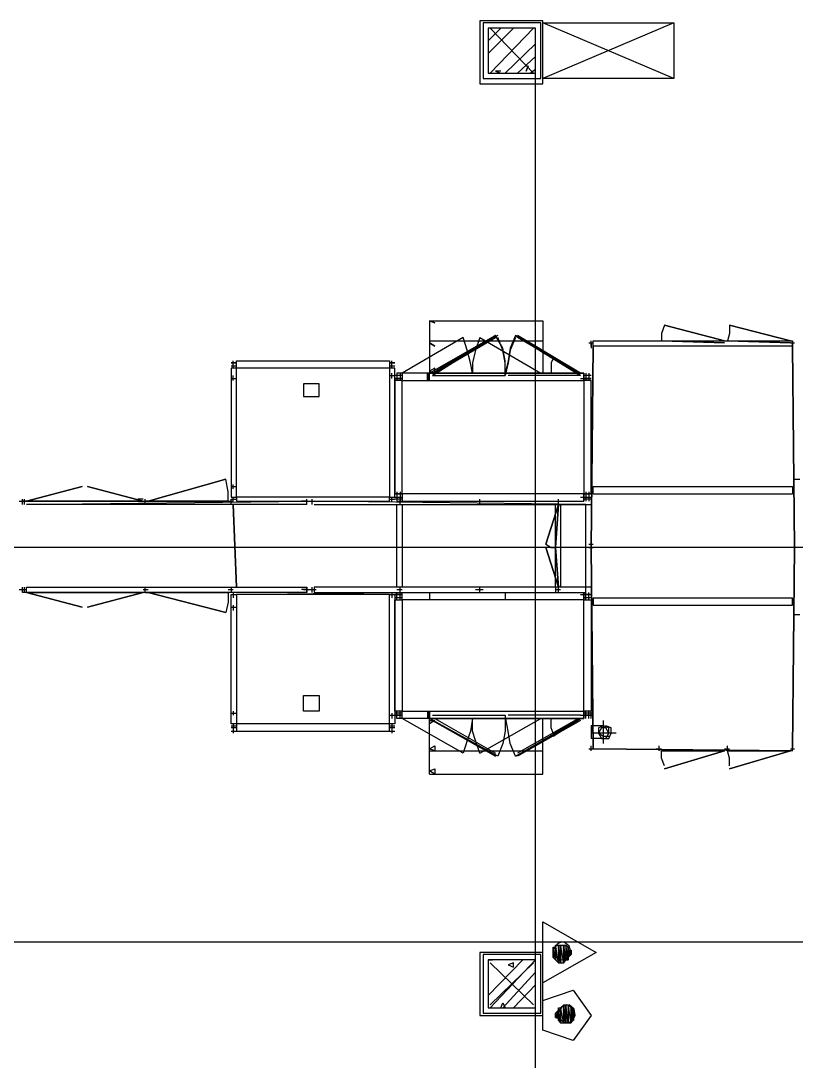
# Model space of a CAD drawing. Header units: millimetres. Extents: x 5 to 415, y 48 to 251.
# Drawn here: x 307.1 to 320.14, y 132.76 to 150.25 of the extents above; entities that cross this region are included whole.
import ezdxf

# ---------------------------------------------------------------- set-up
doc = ezdxf.new("R2010")
doc.units = ezdxf.units.MM
doc.layers.add('H', color=7, linetype='Continuous')
doc.layers.add('P', color=7, linetype='Continuous')

msp = doc.modelspace()

# ---------------------------------------------------------------- hatches: boundary and pattern name
at = {"layer": 'H', "linetype": 'Continuous'}
for points in [[(316.142, 134.408), (316.107, 134.444), (316.107, 134.708), (316.142, 134.708), (316.142, 134.408)], [(316.142, 134.408), (316.142, 134.708), (316.195, 134.708), (316.195, 134.408), (316.142, 134.408)], [(316.195, 134.408), (316.195, 134.708), (316.23, 134.708), (316.23, 134.408), (316.195, 134.408)], [(316.265, 134.444), (316.23, 134.408), (316.23, 134.708), (316.265, 134.708), (316.265, 134.444)], [(316.265, 134.444), (316.265, 134.708), (316.318, 134.673), (316.318, 134.444), (316.265, 134.444)], [(316.107, 134.444), (316.054, 134.497), (316.054, 134.673), (316.107, 134.673), (316.107, 134.444)], [(316.353, 134.532), (316.318, 134.497), (316.318, 134.62), (316.353, 134.62), (316.353, 134.532)], [(316.195, 133.385), (316.142, 133.438), (316.142, 133.65), (316.195, 133.65), (316.195, 133.385)], [(316.195, 133.385), (316.195, 133.65), (316.23, 133.685), (316.23, 133.385), (316.195, 133.385)], [(316.23, 133.385), (316.23, 133.685), (316.265, 133.685), (316.265, 133.385), (316.23, 133.385)], [(316.265, 133.385), (316.265, 133.685), (316.318, 133.685), (316.318, 133.385), (316.265, 133.385)], [(316.318, 133.385), (316.318, 133.685), (316.353, 133.65), (316.353, 133.385), (316.318, 133.385)], [(316.353, 133.438), (316.353, 133.65), (316.406, 133.615), (316.406, 133.438), (316.353, 133.438)], [(316.107, 133.473), (316.107, 133.562), (316.142, 133.615), (316.142, 133.473), (316.107, 133.473)]]:
    msp.add_hatch(color=256, dxfattribs=at).paths.add_polyline_path(points)

# ---------------------------------------------------------------- linework, layer by layer
at = {"layer": 'P'}
for points in [[(314.819, 150.248), (314.819, 149.19)], [(315.877, 150.248), (314.819, 150.248)], [(314.872, 150.213), (314.872, 149.278)], [(315.842, 150.213), (314.872, 150.213)], [(314.96, 149.913), (315.172, 150.125)], [(314.96, 149.701), (315.383, 150.125)], [(314.96, 150.125), (314.96, 149.366)], [(315.754, 150.125), (314.96, 150.125)], [(315.718, 149.366), (314.995, 150.125)], [(314.995, 149.366), (315.718, 150.125)], [(315.754, 149.366), (315.754, 150.125)], [(315.842, 149.278), (315.842, 150.213)], [(315.877, 149.19), (315.877, 150.248)], [(315.877, 149.278), (315.877, 150.213)], [(315.877, 150.213), (318.082, 150.213)], [(318.082, 149.278), (315.877, 150.213)], [(318.082, 150.213), (315.877, 149.278)], [(318.082, 150.213), (318.082, 149.278)], [(315.242, 149.366), (315.754, 149.86)], [(315.454, 149.366), (315.754, 149.648)], [(315.172, 149.401), (315.083, 149.401)], [(315.083, 149.401), (315.172, 149.366)], [(315.63, 149.49), (315.595, 149.401)], [(315.595, 149.401), (315.63, 149.49)], [(315.666, 149.366), (315.754, 149.437)], [(314.872, 149.278), (315.842, 149.278)], [(314.96, 149.366), (315.754, 149.366)], [(315.754, 134.461), (315.754, 149.366)], [(318.082, 149.278), (315.877, 149.278)], [(314.819, 149.19), (315.877, 149.19)], [(313.972, 145.203), (315.877, 145.203)], [(313.972, 145.203), (313.972, 144.868)], [(313.972, 145.203), (314.06, 145.168)], [(314.06, 145.168), (313.972, 145.203)], [(315.877, 145.203), (315.877, 144.868)], [(317.923, 145.133), (317.87, 144.992)], [(317.923, 145.133), (318.929, 144.868)], [(318.929, 144.868), (317.923, 145.133)], [(319.017, 145.133), (320.04, 144.868)], [(320.04, 144.868), (319.017, 145.133)], [(319.017, 145.133), (319.017, 144.992)], [(314.537, 144.921), (313.514, 144.321)], [(314.537, 144.921), (313.514, 144.321)], [(315.119, 144.956), (313.972, 144.321)], [(315.083, 144.956), (313.972, 144.321)], [(313.972, 144.868), (315.877, 144.868)], [(313.972, 144.868), (313.972, 144.321)], [(314.025, 144.321), (315.083, 144.956)], [(315.083, 144.956), (314.025, 144.286)], [(314.025, 144.286), (315.083, 144.956)], [(314.06, 144.321), (315.083, 144.921)], [(314.607, 144.709), (314.537, 144.921)], [(314.819, 144.921), (314.748, 144.709)], [(314.819, 144.921), (315.842, 144.321)], [(314.819, 144.921), (315.842, 144.321)], [(315.207, 144.745), (315.083, 144.956)], [(315.207, 144.709), (315.119, 144.921)], [(315.419, 144.956), (315.33, 144.745)], [(315.419, 144.921), (315.33, 144.709)], [(315.419, 144.956), (316.512, 144.321)], [(315.419, 144.956), (316.512, 144.321)], [(315.419, 144.956), (316.512, 144.286)], [(316.512, 144.286), (315.419, 144.956)], [(316.512, 144.321), (315.454, 144.956)], [(316.477, 144.321), (315.454, 144.921)], [(315.877, 144.868), (315.877, 144.321)], [(316.689, 144.78), (316.689, 144.868)], [(316.689, 144.78), (316.689, 144.868)], [(316.724, 144.78), (316.724, 144.868)], [(316.724, 144.868), (320.075, 144.868)], [(317.87, 144.992), (317.87, 144.868)], [(317.87, 144.868), (318.929, 144.833)], [(318.929, 144.833), (317.87, 144.868)], [(318.929, 144.868), (318.841, 144.868)], [(319.017, 144.992), (318.982, 144.868)], [(318.982, 144.868), (320.04, 144.833)], [(320.04, 144.833), (318.982, 144.868)], [(320.075, 144.78), (320.075, 144.868)], [(320.075, 144.868), (320.075, 144.78)], [(320.075, 144.78), (320.075, 144.868)], [(313.972, 144.833), (314.06, 144.78)], [(314.06, 144.78), (313.972, 144.833)], [(314.66, 144.498), (314.607, 144.709)], [(314.748, 144.709), (314.695, 144.498)], [(315.242, 144.533), (315.207, 144.745)], [(315.242, 144.498), (315.207, 144.709)], [(315.33, 144.745), (315.295, 144.533)], [(315.33, 144.709), (315.295, 144.498)], [(316.653, 144.833), (316.724, 144.833)], [(316.653, 144.833), (316.724, 144.833)], [(316.689, 144.833), (316.689, 144.745)], [(316.689, 141.393), (316.724, 144.78)], [(316.724, 144.78), (316.689, 141.393)], [(320.075, 144.78), (316.724, 144.78)], [(320.04, 144.833), (320.111, 144.833)], [(320.04, 144.833), (320.111, 144.833)], [(320.111, 141.393), (320.075, 144.78)], [(320.075, 144.78), (320.111, 141.393)], [(310.638, 144.498), (310.727, 144.498)], [(310.727, 144.498), (310.638, 144.498)], [(310.674, 144.41), (310.674, 144.533)], [(310.727, 144.41), (310.727, 144.533)], [(310.727, 144.533), (313.302, 144.533)], [(313.302, 144.533), (313.302, 144.41)], [(313.302, 144.498), (313.39, 144.498)], [(313.39, 144.498), (313.302, 144.498)], [(313.337, 144.41), (313.337, 144.533)], [(314.695, 144.321), (314.66, 144.498)], [(314.695, 144.498), (314.695, 144.321)], [(315.295, 144.533), (315.242, 144.321)], [(315.242, 144.321), (315.242, 144.533)], [(315.295, 144.498), (315.242, 144.286)], [(315.242, 144.286), (315.242, 144.498)], [(316.054, 144.568), (316.018, 144.498)], [(316.018, 144.498), (316.018, 144.41)], [(316.054, 144.568), (316.512, 144.321)], [(316.054, 144.568), (316.512, 144.321)], [(310.638, 144.445), (310.727, 144.445)], [(310.727, 144.41), (310.638, 144.41)], [(310.638, 144.41), (310.638, 142.24)], [(310.727, 142.24), (310.727, 144.41)], [(313.302, 144.41), (310.727, 144.41)], [(313.302, 144.445), (313.39, 144.445)], [(313.39, 144.41), (313.302, 144.41)], [(313.302, 144.41), (313.302, 142.24)], [(313.337, 144.233), (313.337, 144.321)], [(313.39, 142.24), (313.39, 144.41)], [(313.425, 144.321), (313.425, 144.198)], [(313.425, 144.321), (313.425, 144.198)], [(313.514, 144.321), (313.425, 144.321)], [(313.478, 144.321), (313.478, 144.198)], [(313.514, 144.321), (313.514, 144.198)], [(316.565, 144.321), (313.514, 144.321)], [(314.695, 144.321), (313.514, 144.321)], [(314.695, 144.321), (313.514, 144.321)], [(313.937, 144.198), (313.937, 144.321)], [(313.937, 144.321), (313.972, 144.198)], [(313.972, 144.198), (313.937, 144.321)], [(313.937, 144.198), (313.972, 144.321)], [(314.06, 144.41), (313.972, 144.357)], [(313.972, 144.357), (314.06, 144.321)], [(315.242, 144.321), (313.972, 144.321)], [(313.972, 144.198), (313.972, 144.321)], [(313.972, 144.321), (315.877, 144.321)], [(314.025, 144.321), (315.242, 144.321)], [(315.242, 144.321), (314.025, 144.321)], [(314.06, 144.321), (314.06, 144.41)], [(314.695, 144.321), (315.877, 144.321)], [(314.695, 144.321), (315.877, 144.321)], [(315.242, 144.321), (316.565, 144.321)], [(315.242, 144.321), (316.512, 144.321)], [(316.512, 144.321), (315.295, 144.321)], [(315.877, 144.321), (315.807, 144.321)], [(316.018, 144.41), (316.018, 144.321)], [(316.018, 144.321), (316.565, 144.321)], [(316.018, 144.321), (316.565, 144.321)], [(316.565, 144.198), (316.565, 144.321)], [(316.565, 144.321), (316.565, 144.198)], [(316.6, 144.321), (316.6, 144.198)], [(316.653, 144.321), (316.653, 144.198)], [(310.638, 144.233), (310.727, 144.233)], [(310.674, 144.198), (310.674, 144.286)], [(312.12, 144.145), (311.856, 144.145)], [(311.856, 144.145), (311.856, 143.933)], [(312.12, 143.933), (312.12, 144.145)], [(313.302, 144.286), (313.39, 144.286)], [(313.514, 144.286), (313.39, 144.286)], [(313.514, 144.233), (313.39, 144.233)], [(313.39, 144.233), (313.514, 144.233)], [(313.514, 144.198), (313.39, 144.198)], [(313.39, 144.198), (313.39, 142.293)], [(313.514, 144.198), (316.565, 144.198)], [(313.514, 142.293), (313.514, 144.198)], [(314.025, 144.286), (315.242, 144.286)], [(316.512, 144.286), (315.295, 144.286)], [(316.512, 144.233), (316.689, 144.233)], [(316.689, 144.286), (316.565, 144.286)], [(316.689, 144.233), (316.565, 144.233)], [(316.689, 144.198), (316.565, 144.198)], [(316.565, 144.198), (316.565, 142.293)], [(316.689, 142.293), (316.689, 144.198)], [(311.856, 143.933), (312.12, 143.933)], [(308.134, 142.416), (307.199, 142.169)], [(307.199, 142.169), (308.134, 142.416)], [(308.222, 142.416), (309.157, 142.169)], [(309.157, 142.169), (308.222, 142.416)], [(310.55, 142.54), (309.245, 142.169)], [(309.245, 142.169), (310.55, 142.54)], [(310.586, 142.328), (310.55, 142.54)], [(310.638, 142.416), (310.727, 142.416)], [(310.674, 142.381), (310.674, 142.452)], [(316.724, 142.293), (316.724, 142.416)], [(316.724, 142.416), (320.075, 142.416)], [(320.075, 142.416), (320.075, 142.293)], [(320.111, 142.54), (320.199, 142.54)], [(310.586, 142.169), (310.586, 142.328)], [(310.638, 142.24), (310.727, 142.24)], [(310.674, 142.169), (310.674, 142.24)], [(313.302, 142.24), (310.727, 142.24)], [(310.727, 142.24), (310.727, 142.169)], [(313.302, 142.24), (313.39, 142.24)], [(313.302, 142.169), (313.302, 142.24)], [(313.337, 142.169), (313.337, 142.24)], [(313.39, 142.293), (313.514, 142.293)], [(313.514, 142.293), (313.39, 142.293)], [(313.39, 142.24), (313.514, 142.24)], [(313.425, 142.328), (313.425, 142.169)], [(313.425, 142.328), (313.425, 142.169)], [(313.478, 142.328), (313.478, 142.169)], [(313.514, 142.293), (313.514, 142.169)], [(316.565, 142.293), (313.514, 142.293)], [(316.512, 142.24), (316.689, 142.24)], [(316.565, 142.328), (316.565, 142.169)], [(316.565, 142.293), (316.689, 142.293)], [(316.565, 142.169), (316.565, 142.293)], [(316.689, 142.293), (316.565, 142.293)], [(316.6, 142.328), (316.6, 142.169)], [(316.653, 142.328), (316.653, 142.169)], [(316.724, 142.293), (320.075, 142.293)], [(307.075, 142.169), (307.164, 142.169)], [(307.128, 142.117), (307.128, 142.205)], [(307.128, 142.169), (307.199, 142.169)], [(307.199, 142.169), (307.128, 142.169)], [(307.164, 142.117), (307.164, 142.205)], [(307.199, 142.117), (311.908, 142.169)], [(308.187, 142.169), (307.199, 142.169)], [(307.199, 142.169), (308.187, 142.169)], [(311.908, 142.117), (307.199, 142.117)], [(308.187, 142.169), (309.157, 142.169)], [(309.157, 142.169), (308.187, 142.169)], [(309.157, 142.205), (309.069, 142.205)], [(309.157, 142.169), (309.069, 142.169)], [(309.157, 142.169), (309.245, 142.169)], [(309.192, 142.117), (309.192, 142.205)], [(310.586, 142.169), (309.192, 142.169)], [(309.192, 142.169), (310.586, 142.169)], [(310.586, 142.169), (310.674, 142.169)], [(310.586, 142.169), (310.674, 142.169)], [(310.638, 142.117), (310.638, 142.205)], [(310.638, 142.117), (310.638, 142.205)], [(310.638, 142.205), (310.727, 142.205)], [(310.674, 142.117), (310.727, 140.723)], [(310.727, 140.723), (310.674, 142.117)], [(310.727, 142.169), (313.302, 142.169)], [(311.908, 142.169), (311.82, 142.169)], [(311.856, 142.169), (311.944, 142.169)], [(311.908, 142.117), (311.908, 142.205)], [(311.944, 142.169), (312.032, 142.169)], [(311.997, 142.117), (311.997, 142.205)], [(311.997, 142.169), (312.067, 142.169)], [(316.6, 142.117), (312.032, 142.169)], [(312.032, 142.117), (316.6, 142.117)], [(313.302, 142.205), (313.39, 142.205)], [(313.514, 142.205), (313.39, 142.205)], [(313.425, 142.169), (313.514, 142.169)], [(313.425, 142.117), (313.514, 142.117)], [(313.425, 140.723), (313.425, 142.117)], [(313.478, 142.117), (313.478, 142.205)], [(313.514, 142.169), (316.565, 142.169)], [(313.514, 142.117), (313.514, 140.723)], [(314.748, 142.169), (314.872, 142.169)], [(314.819, 142.117), (314.819, 142.205)], [(315.93, 141.446), (316.142, 142.117)], [(316.142, 142.117), (315.93, 141.446)], [(316.089, 142.169), (316.177, 142.169)], [(316.089, 142.117), (316.177, 142.117)], [(316.089, 140.723), (316.089, 142.117)], [(316.089, 141.393), (316.142, 142.117)], [(316.142, 142.117), (316.089, 141.393)], [(316.142, 142.117), (316.142, 142.205)], [(316.177, 142.117), (316.177, 140.723)], [(316.689, 142.205), (316.565, 142.205)], [(316.6, 142.117), (316.689, 142.117)], [(316.6, 140.723), (316.6, 142.117)], [(316.689, 142.117), (316.689, 140.723)], [(346.71, 141.393), (296.827, 141.393)], [(315.93, 141.446), (316.018, 141.393)], [(315.93, 141.393), (316.142, 140.723)], [(316.142, 140.723), (315.93, 141.393)], [(316.018, 141.393), (315.93, 141.393)], [(316.018, 141.393), (316.089, 141.393)], [(316.089, 141.393), (316.018, 141.393)], [(316.089, 141.393), (316.142, 140.723)], [(316.142, 140.723), (316.089, 141.393)], [(316.653, 141.446), (316.724, 141.446)], [(316.653, 141.393), (316.724, 141.393)], [(316.689, 141.393), (316.724, 138.007)], [(316.724, 138.007), (316.689, 141.393)], [(320.111, 141.393), (320.075, 138.007)], [(320.075, 138.007), (320.111, 141.393)], [(307.075, 140.688), (307.164, 140.688)], [(307.128, 140.635), (307.128, 140.723)], [(307.128, 140.688), (307.199, 140.688)], [(307.164, 140.635), (307.164, 140.723)], [(307.199, 140.635), (307.199, 140.723)], [(307.199, 140.723), (311.908, 140.723)], [(309.157, 140.688), (309.245, 140.688)], [(309.192, 140.635), (309.192, 140.723)], [(310.586, 140.688), (310.674, 140.688)], [(310.638, 140.723), (310.638, 140.635)], [(311.908, 140.688), (311.82, 140.688)], [(311.856, 140.688), (311.944, 140.688)], [(311.908, 140.635), (311.908, 140.723)], [(311.908, 140.723), (311.908, 140.635)], [(311.944, 140.688), (312.032, 140.688)], [(311.997, 140.635), (311.997, 140.723)], [(311.997, 140.688), (312.067, 140.688)], [(316.6, 140.723), (312.032, 140.723)], [(312.032, 140.723), (312.032, 140.635)], [(313.514, 140.723), (313.425, 140.723)], [(313.425, 140.688), (313.514, 140.688)], [(313.478, 140.635), (313.478, 140.723)], [(314.748, 140.688), (314.872, 140.688)], [(314.819, 140.635), (314.819, 140.723)], [(316.177, 140.723), (316.089, 140.723)], [(316.089, 140.723), (316.089, 140.635)], [(316.089, 140.688), (316.177, 140.688)], [(316.142, 140.635), (316.142, 140.723)], [(316.689, 140.723), (316.6, 140.723)], [(316.6, 140.635), (316.6, 140.723)], [(307.199, 140.635), (307.128, 140.635)], [(311.908, 140.635), (307.199, 140.635)], [(308.187, 140.635), (307.199, 140.635)], [(307.199, 140.635), (308.187, 140.635)], [(308.134, 140.388), (307.199, 140.635)], [(307.199, 140.635), (308.134, 140.388)], [(308.187, 140.635), (309.157, 140.635)], [(309.157, 140.635), (308.187, 140.635)], [(308.222, 140.388), (309.157, 140.635)], [(309.157, 140.635), (308.222, 140.388)], [(309.157, 140.635), (309.069, 140.635)], [(309.157, 140.635), (309.069, 140.635)], [(310.586, 140.635), (309.192, 140.635)], [(309.192, 140.635), (310.586, 140.635)], [(310.55, 140.3), (309.245, 140.635)], [(309.245, 140.635), (310.55, 140.3)], [(310.586, 140.476), (310.55, 140.3)], [(310.586, 140.635), (310.586, 140.476)], [(310.638, 140.6), (310.727, 140.6)], [(310.638, 138.43), (310.638, 140.6)], [(310.638, 140.6), (310.727, 140.6)], [(310.674, 140.635), (310.674, 140.547)], [(310.727, 140.6), (313.302, 140.635)], [(310.727, 140.6), (310.727, 138.43)], [(313.302, 140.6), (310.727, 140.6)], [(312.032, 140.635), (316.6, 140.635)], [(313.302, 140.6), (313.39, 140.6)], [(313.302, 138.43), (313.302, 140.6)], [(313.302, 140.6), (313.39, 140.6)], [(313.337, 140.635), (313.337, 140.547)], [(313.39, 140.6), (313.39, 138.43)], [(313.514, 140.6), (313.39, 140.6)], [(313.39, 140.6), (313.514, 140.6)], [(313.514, 140.547), (313.39, 140.547)], [(313.39, 140.511), (313.514, 140.511)], [(313.39, 138.642), (313.39, 140.511)], [(313.425, 140.511), (313.425, 140.635)], [(313.425, 140.511), (313.425, 140.635)], [(313.478, 140.511), (313.478, 140.635)], [(313.514, 140.511), (313.514, 140.635)], [(313.514, 140.635), (316.565, 140.635)], [(313.514, 140.511), (313.514, 138.642)], [(316.565, 140.511), (313.514, 140.511)], [(313.972, 140.635), (313.972, 140.511)], [(315.242, 140.635), (315.242, 140.511)], [(316.512, 140.6), (316.689, 140.6)], [(316.565, 140.635), (316.565, 140.511)], [(316.565, 140.511), (316.565, 140.635)], [(316.689, 140.6), (316.565, 140.6)], [(316.689, 140.547), (316.565, 140.547)], [(316.565, 140.511), (316.689, 140.511)], [(316.565, 138.642), (316.565, 140.511)], [(316.6, 140.511), (316.6, 140.635)], [(316.653, 140.511), (316.653, 140.635)], [(316.689, 140.511), (316.689, 138.642)], [(316.724, 140.547), (316.724, 140.423)], [(316.724, 140.547), (320.075, 140.547)], [(320.075, 140.423), (320.075, 140.547)], [(310.638, 140.388), (310.727, 140.388)], [(310.674, 140.423), (310.674, 140.335)], [(316.724, 140.423), (320.075, 140.423)], [(320.111, 140.264), (320.199, 140.264)], [(311.856, 138.642), (311.856, 138.906)], [(311.856, 138.906), (312.12, 138.906)], [(312.12, 138.906), (312.12, 138.642)], [(310.638, 138.606), (310.727, 138.606)], [(310.674, 138.642), (310.674, 138.571)], [(312.12, 138.642), (311.856, 138.642)], [(313.302, 138.571), (313.39, 138.571)], [(313.337, 138.606), (313.337, 138.518)], [(313.514, 138.642), (313.39, 138.642)], [(313.514, 138.606), (313.39, 138.606)], [(313.39, 138.571), (313.514, 138.571)], [(313.514, 138.571), (313.39, 138.571)], [(313.425, 138.518), (313.425, 138.642)], [(313.425, 138.518), (313.425, 138.642)], [(313.478, 138.518), (313.478, 138.642)], [(313.514, 138.518), (313.514, 138.642)], [(313.514, 138.642), (316.565, 138.642)], [(313.937, 138.642), (313.937, 138.518)], [(313.937, 138.518), (313.972, 138.642)], [(313.972, 138.642), (313.937, 138.518)], [(313.937, 138.642), (313.972, 138.518)], [(313.972, 138.642), (313.972, 138.518)], [(314.025, 138.571), (315.242, 138.571)], [(315.295, 138.307), (315.242, 138.571)], [(315.242, 138.571), (315.242, 138.307)], [(316.512, 138.571), (315.295, 138.571)], [(316.512, 138.571), (316.689, 138.571)], [(316.689, 138.642), (316.565, 138.642)], [(316.565, 138.642), (316.565, 138.518)], [(316.565, 138.518), (316.565, 138.642)], [(316.689, 138.606), (316.565, 138.606)], [(316.689, 138.571), (316.565, 138.571)], [(316.6, 138.518), (316.6, 138.642)], [(316.653, 138.518), (316.653, 138.642)], [(316.724, 138.606), (316.653, 138.606)], [(316.724, 138.571), (316.653, 138.571)], [(316.653, 138.571), (316.724, 138.571)], [(316.689, 138.518), (316.689, 138.642)], [(310.727, 138.43), (310.638, 138.43)], [(310.638, 138.395), (310.727, 138.395)], [(310.674, 138.43), (310.674, 138.271)], [(313.302, 138.43), (310.727, 138.43)], [(310.727, 138.43), (310.727, 138.307)], [(313.39, 138.43), (313.302, 138.43)], [(313.302, 138.307), (313.302, 138.43)], [(313.302, 138.395), (313.39, 138.395)], [(313.337, 138.43), (313.337, 138.271)], [(313.514, 138.518), (313.425, 138.518)], [(316.565, 138.518), (313.514, 138.518)], [(314.537, 137.936), (313.514, 138.518)], [(314.537, 137.936), (313.514, 138.518)], [(314.695, 138.518), (313.514, 138.518)], [(314.695, 138.518), (313.514, 138.518)], [(315.242, 138.518), (313.972, 138.518)], [(315.119, 137.883), (313.972, 138.518)], [(315.083, 137.883), (313.972, 138.518)], [(313.972, 138.518), (315.877, 138.518)], [(313.972, 137.971), (313.972, 138.518)], [(313.972, 138.483), (314.06, 138.483)], [(314.06, 138.483), (313.972, 138.43)], [(314.025, 138.518), (315.242, 138.518)], [(315.242, 138.518), (314.025, 138.518)], [(314.025, 138.483), (315.083, 137.883)], [(314.06, 138.518), (315.083, 137.936)], [(314.695, 138.518), (314.66, 138.307)], [(314.695, 138.518), (315.877, 138.518)], [(314.695, 138.518), (315.877, 138.518)], [(314.695, 138.307), (314.695, 138.518)], [(314.819, 137.936), (315.842, 138.518)], [(314.819, 137.936), (315.842, 138.518)], [(315.242, 138.518), (316.565, 138.518)], [(315.242, 138.518), (316.512, 138.518)], [(316.512, 138.518), (315.295, 138.518)], [(315.419, 137.883), (316.512, 138.518)], [(315.419, 137.883), (316.512, 138.518)], [(316.477, 138.518), (315.454, 137.936)], [(316.512, 138.483), (315.454, 137.883)], [(315.877, 138.518), (315.807, 138.518)], [(315.877, 137.971), (315.877, 138.518)], [(316.018, 138.518), (316.565, 138.518)], [(316.018, 138.518), (316.565, 138.518)], [(316.018, 138.43), (316.018, 138.518)], [(316.018, 138.359), (316.018, 138.43)], [(316.054, 138.271), (316.512, 138.518)], [(316.054, 138.218), (316.512, 138.518)], [(316.689, 138.395), (316.689, 138.183)], [(316.689, 138.395), (316.689, 138.183)], [(316.812, 138.395), (316.689, 138.395)], [(316.9, 138.395), (316.812, 138.395)], [(316.9, 138.395), (316.812, 138.359)], [(316.9, 138.095), (316.9, 138.483)], [(316.988, 138.359), (316.9, 138.395)], [(317.024, 138.359), (316.936, 138.395)], [(310.727, 138.359), (310.638, 138.359)], [(310.638, 138.307), (310.727, 138.307)], [(310.727, 138.307), (313.302, 138.307)], [(313.39, 138.359), (313.302, 138.359)], [(313.302, 138.307), (313.39, 138.307)], [(314.66, 138.307), (314.607, 138.148)], [(314.748, 138.148), (314.695, 138.307)], [(315.242, 138.307), (315.207, 138.095)], [(315.33, 138.095), (315.295, 138.307)], [(316.054, 138.271), (316.018, 138.359)], [(317.112, 138.271), (316.689, 138.271)], [(316.812, 138.359), (316.812, 138.271)], [(316.865, 138.359), (316.812, 138.271)], [(316.812, 138.271), (316.865, 138.183)], [(316.812, 138.271), (316.9, 138.218)], [(316.936, 138.359), (316.865, 138.359)], [(316.9, 138.218), (316.988, 138.218)], [(316.988, 138.271), (316.936, 138.359)], [(316.936, 138.183), (316.988, 138.271)], [(316.988, 138.271), (316.988, 138.359)], [(316.988, 138.183), (317.024, 138.271)], [(317.024, 138.271), (317.024, 138.359)], [(313.972, 138.007), (314.06, 138.06)], [(314.06, 138.06), (314.06, 137.971)], [(314.607, 138.148), (314.537, 137.936)], [(314.819, 137.936), (314.748, 138.148)], [(315.207, 138.095), (315.119, 137.883)], [(315.419, 137.883), (315.33, 138.095)], [(316.812, 138.183), (316.689, 138.183)], [(316.689, 137.971), (316.689, 138.06)], [(316.9, 138.183), (316.812, 138.183)], [(316.865, 138.183), (316.936, 138.183)], [(316.9, 138.183), (316.988, 138.183)], [(317.835, 137.971), (317.835, 138.06)], [(318.982, 137.971), (318.982, 138.06)], [(320.075, 137.971), (320.075, 138.06)], [(314.06, 137.971), (313.972, 138.007)], [(313.972, 137.971), (315.877, 137.971)], [(313.972, 137.583), (313.972, 137.971)], [(315.877, 137.583), (315.877, 137.971)], [(316.653, 138.007), (316.724, 138.007)], [(320.075, 137.971), (316.724, 138.007)], [(316.724, 138.007), (320.075, 137.971)], [(317.782, 138.007), (317.87, 138.007)], [(317.87, 137.971), (318.929, 137.971)], [(318.929, 137.971), (317.87, 137.971)], [(317.87, 137.848), (317.87, 137.971)], [(317.923, 137.724), (317.87, 137.848)], [(317.923, 137.672), (318.929, 137.971)], [(318.929, 137.971), (317.923, 137.672)], [(318.929, 137.971), (318.841, 137.971)], [(318.929, 138.007), (319.017, 138.007)], [(318.982, 137.971), (320.04, 137.971)], [(320.04, 137.971), (318.982, 137.971)], [(319.017, 137.848), (318.982, 137.971)], [(319.017, 137.672), (320.04, 137.971)], [(320.04, 137.971), (319.017, 137.672)], [(319.017, 137.724), (319.017, 137.848)], [(320.04, 138.007), (320.111, 138.007)], [(313.972, 137.636), (314.06, 137.672)], [(314.06, 137.672), (314.06, 137.583)], [(314.06, 137.583), (313.972, 137.636)], [(313.972, 137.583), (315.877, 137.583)], [(315.877, 134.073), (315.877, 135.096)], [(315.877, 135.096), (316.777, 134.585)], [(64.629, 134.761), (327.783, 134.761)], [(316.124, 134.726), (316.054, 134.638)], [(316.142, 134.408), (316.089, 134.708)], [(316.089, 134.708), (316.142, 134.708)], [(316.142, 134.408), (316.089, 134.708)], [(316.089, 134.708), (316.089, 134.461)], [(316.089, 134.461), (316.089, 134.708)], [(316.089, 134.708), (316.089, 134.673)], [(316.195, 134.761), (316.124, 134.726)], [(316.177, 134.408), (316.142, 134.708)], [(316.142, 134.708), (316.177, 134.708)], [(316.177, 134.408), (316.142, 134.708)], [(316.142, 134.708), (316.142, 134.408)], [(316.142, 134.708), (316.142, 134.408)], [(316.23, 134.408), (316.177, 134.708)], [(316.177, 134.708), (316.23, 134.708)], [(316.23, 134.408), (316.177, 134.708)], [(316.177, 134.708), (316.177, 134.408)], [(316.177, 134.708), (316.177, 134.408)], [(316.177, 134.408), (316.177, 134.708)], [(316.177, 134.708), (316.177, 134.708)], [(316.177, 134.408), (316.177, 134.708)], [(316.177, 134.708), (316.177, 134.708)], [(316.177, 134.708), (316.177, 134.408)], [(316.177, 134.708), (316.177, 134.408)], [(316.318, 134.691), (316.23, 134.761)], [(316.265, 134.461), (316.23, 134.708)], [(316.23, 134.708), (316.265, 134.708)], [(316.265, 134.461), (316.23, 134.708)], [(316.23, 134.708), (316.23, 134.408)], [(316.23, 134.708), (316.23, 134.408)], [(316.23, 134.408), (316.23, 134.708)], [(316.23, 134.708), (316.23, 134.708)], [(316.23, 134.408), (316.23, 134.708)], [(316.23, 134.708), (316.23, 134.708)], [(316.23, 134.708), (316.23, 134.408)], [(316.23, 134.708), (316.23, 134.408)], [(316.301, 134.461), (316.265, 134.708)], [(316.265, 134.708), (316.301, 134.673)], [(316.301, 134.461), (316.265, 134.708)], [(316.265, 134.708), (316.265, 134.461)], [(316.265, 134.708), (316.265, 134.461)], [(314.819, 134.585), (314.819, 133.526)], [(315.877, 134.585), (314.819, 134.585)], [(314.872, 134.549), (314.872, 133.562)], [(315.842, 134.549), (314.872, 134.549)], [(315.842, 133.562), (315.842, 134.549)], [(315.877, 133.526), (315.877, 134.585)], [(316.777, 134.585), (315.877, 134.073)], [(316.089, 134.461), (316.054, 134.673)], [(316.054, 134.673), (316.089, 134.673)], [(316.089, 134.461), (316.054, 134.673)], [(316.054, 134.673), (316.054, 134.497)], [(316.054, 134.497), (316.054, 134.673)], [(316.054, 134.673), (316.054, 134.62)], [(316.054, 134.638), (316.071, 134.532)], [(316.054, 134.62), (316.054, 134.497)], [(316.054, 134.497), (316.054, 134.62)], [(316.054, 134.62), (316.054, 134.497)], [(316.054, 134.62), (316.054, 134.497)], [(316.054, 134.497), (316.054, 134.62)], [(316.054, 134.62), (316.054, 134.62)], [(316.054, 134.497), (316.054, 134.62)], [(316.054, 134.62), (316.054, 134.549)], [(316.054, 134.585), (316.054, 134.62)], [(316.054, 134.62), (316.054, 134.585)], [(316.054, 134.585), (316.054, 134.549)], [(316.054, 134.549), (316.054, 134.585)], [(316.054, 134.549), (316.054, 134.497)], [(316.071, 134.532), (316.177, 134.461)], [(316.089, 134.673), (316.089, 134.461)], [(316.089, 134.461), (316.089, 134.673)], [(316.089, 134.673), (316.089, 134.461)], [(316.089, 134.673), (316.089, 134.461)], [(316.283, 134.479), (316.353, 134.585)], [(316.301, 134.673), (316.301, 134.497)], [(316.301, 134.497), (316.301, 134.673)], [(316.301, 134.673), (316.301, 134.497)], [(316.301, 134.62), (316.301, 134.673)], [(316.301, 134.673), (316.301, 134.497)], [(316.301, 134.497), (316.301, 134.673)], [(316.301, 134.673), (316.301, 134.673)], [(316.301, 134.497), (316.301, 134.673)], [(316.301, 134.673), (316.301, 134.461)], [(316.301, 134.673), (316.301, 134.461)], [(316.353, 134.549), (316.301, 134.62)], [(316.301, 134.62), (316.353, 134.62)], [(316.353, 134.549), (316.301, 134.62)], [(316.301, 134.62), (316.301, 134.497)], [(316.301, 134.497), (316.301, 134.62)], [(316.301, 134.497), (316.353, 134.549)], [(316.353, 134.585), (316.318, 134.691)], [(316.353, 134.62), (316.353, 134.549)], [(316.353, 134.549), (316.353, 134.62)], [(316.353, 134.62), (316.353, 134.549)], [(316.353, 134.585), (316.353, 134.62)], [(316.353, 134.62), (316.353, 134.549)], [(316.353, 134.549), (316.353, 134.585)], [(314.96, 133.862), (315.542, 134.461)], [(314.96, 134.461), (315.031, 134.461)], [(314.96, 134.461), (314.96, 133.65)], [(315.754, 134.461), (314.96, 134.461)], [(314.995, 133.65), (315.754, 134.461)], [(315.718, 133.703), (314.995, 134.408)], [(314.995, 133.703), (315.718, 134.408)], [(315.383, 134.408), (315.295, 134.373)], [(315.295, 134.373), (315.383, 134.338)], [(315.383, 134.338), (315.383, 134.408)], [(315.754, 133.65), (315.754, 134.461)], [(316.054, 134.497), (316.089, 134.461)], [(316.089, 134.461), (316.142, 134.408)], [(316.142, 134.408), (316.177, 134.408)], [(316.177, 134.461), (316.283, 134.479)], [(316.177, 134.408), (316.23, 134.408)], [(316.23, 134.408), (316.265, 134.461)], [(316.265, 134.461), (316.301, 134.461)], [(316.301, 134.461), (316.301, 134.497)], [(315.207, 133.65), (315.754, 134.25)], [(315.383, 133.65), (315.754, 134.038)], [(315.877, 133.773), (316.389, 133.95)], [(316.389, 133.95), (316.689, 133.526)], [(314.96, 133.65), (315.754, 133.65)], [(315.172, 133.65), (315.207, 133.738)], [(315.207, 133.738), (315.242, 133.65)], [(315.754, 124.46), (315.754, 133.65)], [(315.877, 133.279), (315.877, 133.773)], [(316.195, 133.668), (316.142, 133.579)], [(316.177, 133.403), (316.142, 133.65)], [(316.142, 133.65), (316.177, 133.65)], [(316.177, 133.403), (316.142, 133.65)], [(316.142, 133.65), (316.142, 133.438)], [(316.142, 133.438), (316.142, 133.65)], [(316.142, 133.65), (316.142, 133.615)], [(316.177, 133.65), (316.23, 133.703)], [(316.23, 133.403), (316.177, 133.65)], [(316.23, 133.403), (316.177, 133.65)], [(316.177, 133.65), (316.177, 133.403)], [(316.177, 133.65), (316.177, 133.403)], [(316.283, 133.703), (316.195, 133.668)], [(316.265, 133.403), (316.23, 133.703)], [(316.23, 133.703), (316.265, 133.703)], [(316.265, 133.403), (316.23, 133.703)], [(316.23, 133.703), (316.23, 133.403)], [(316.23, 133.703), (316.23, 133.403)], [(316.23, 133.403), (316.23, 133.703)], [(316.23, 133.703), (316.23, 133.703)], [(316.23, 133.403), (316.23, 133.703)], [(316.23, 133.703), (316.23, 133.703)], [(316.23, 133.703), (316.23, 133.403)], [(316.23, 133.703), (316.23, 133.403)], [(316.301, 133.403), (316.265, 133.703)], [(316.265, 133.703), (316.301, 133.703)], [(316.301, 133.403), (316.265, 133.703)], [(316.265, 133.703), (316.265, 133.403)], [(316.265, 133.703), (316.265, 133.403)], [(316.265, 133.403), (316.265, 133.703)], [(316.265, 133.703), (316.265, 133.703)], [(316.265, 133.403), (316.265, 133.703)], [(316.265, 133.703), (316.265, 133.703)], [(316.265, 133.703), (316.265, 133.403)], [(316.265, 133.703), (316.265, 133.403)], [(316.353, 133.403), (316.301, 133.703)], [(316.301, 133.703), (316.353, 133.65)], [(316.353, 133.403), (316.301, 133.703)], [(316.301, 133.703), (316.301, 133.403)], [(316.301, 133.703), (316.301, 133.403)], [(316.406, 133.632), (316.318, 133.703)], [(316.389, 133.438), (316.353, 133.65)], [(316.353, 133.65), (316.389, 133.615)], [(316.389, 133.438), (316.353, 133.65)], [(316.353, 133.65), (316.353, 133.438)], [(316.353, 133.65), (316.353, 133.438)], [(316.353, 133.403), (316.353, 133.65)], [(316.353, 133.438), (316.353, 133.65)], [(316.353, 133.65), (316.353, 133.65)], [(316.353, 133.65), (316.353, 133.438)], [(316.353, 133.65), (316.353, 133.403)], [(314.819, 133.526), (315.877, 133.526)], [(314.872, 133.562), (315.842, 133.562)], [(316.089, 133.562), (316.142, 133.615)], [(316.142, 133.491), (316.089, 133.562)], [(316.142, 133.491), (316.089, 133.562)], [(316.089, 133.562), (316.089, 133.491)], [(316.089, 133.562), (316.089, 133.491)], [(316.089, 133.526), (316.089, 133.562)], [(316.089, 133.491), (316.089, 133.562)], [(316.089, 133.562), (316.089, 133.562)], [(316.089, 133.562), (316.089, 133.491)], [(316.089, 133.491), (316.089, 133.526)], [(316.089, 133.491), (316.142, 133.491)], [(316.142, 133.615), (316.142, 133.438)], [(316.142, 133.438), (316.142, 133.615)], [(316.142, 133.615), (316.142, 133.438)], [(316.142, 133.615), (316.142, 133.438)], [(316.142, 133.438), (316.142, 133.615)], [(316.142, 133.615), (316.142, 133.615)], [(316.142, 133.438), (316.142, 133.615)], [(316.142, 133.615), (316.142, 133.491)], [(316.142, 133.615), (316.142, 133.491)], [(316.142, 133.579), (316.159, 133.473)], [(316.142, 133.491), (316.142, 133.438)], [(316.159, 133.473), (316.248, 133.403)], [(316.371, 133.421), (316.424, 133.526)], [(316.389, 133.615), (316.389, 133.491)], [(316.389, 133.491), (316.389, 133.615)], [(316.389, 133.615), (316.389, 133.491)], [(316.389, 133.562), (316.389, 133.615)], [(316.389, 133.615), (316.389, 133.491)], [(316.389, 133.491), (316.389, 133.615)], [(316.389, 133.615), (316.389, 133.615)], [(316.389, 133.491), (316.389, 133.615)], [(316.389, 133.615), (316.389, 133.438)], [(316.389, 133.615), (316.389, 133.438)], [(316.389, 133.562), (316.389, 133.562)], [(316.389, 133.562), (316.389, 133.562)], [(316.389, 133.491), (316.389, 133.562)], [(316.689, 133.526), (316.389, 133.103)], [(316.389, 133.526), (316.389, 133.491)], [(316.389, 133.491), (316.389, 133.526)], [(316.389, 133.438), (316.389, 133.491)], [(316.424, 133.526), (316.406, 133.632)], [(316.142, 133.438), (316.177, 133.403)], [(316.177, 133.403), (316.23, 133.403)], [(316.23, 133.403), (316.265, 133.403)], [(316.248, 133.403), (316.371, 133.421)], [(316.265, 133.403), (316.301, 133.403)], [(316.301, 133.403), (316.353, 133.403)], [(316.353, 133.438), (316.389, 133.438)], [(316.353, 133.438), (316.353, 133.403)], [(316.389, 133.103), (315.877, 133.279)]]:
    msp.add_lwpolyline(points, dxfattribs=at)

doc.saveas('drawing.dxf')
